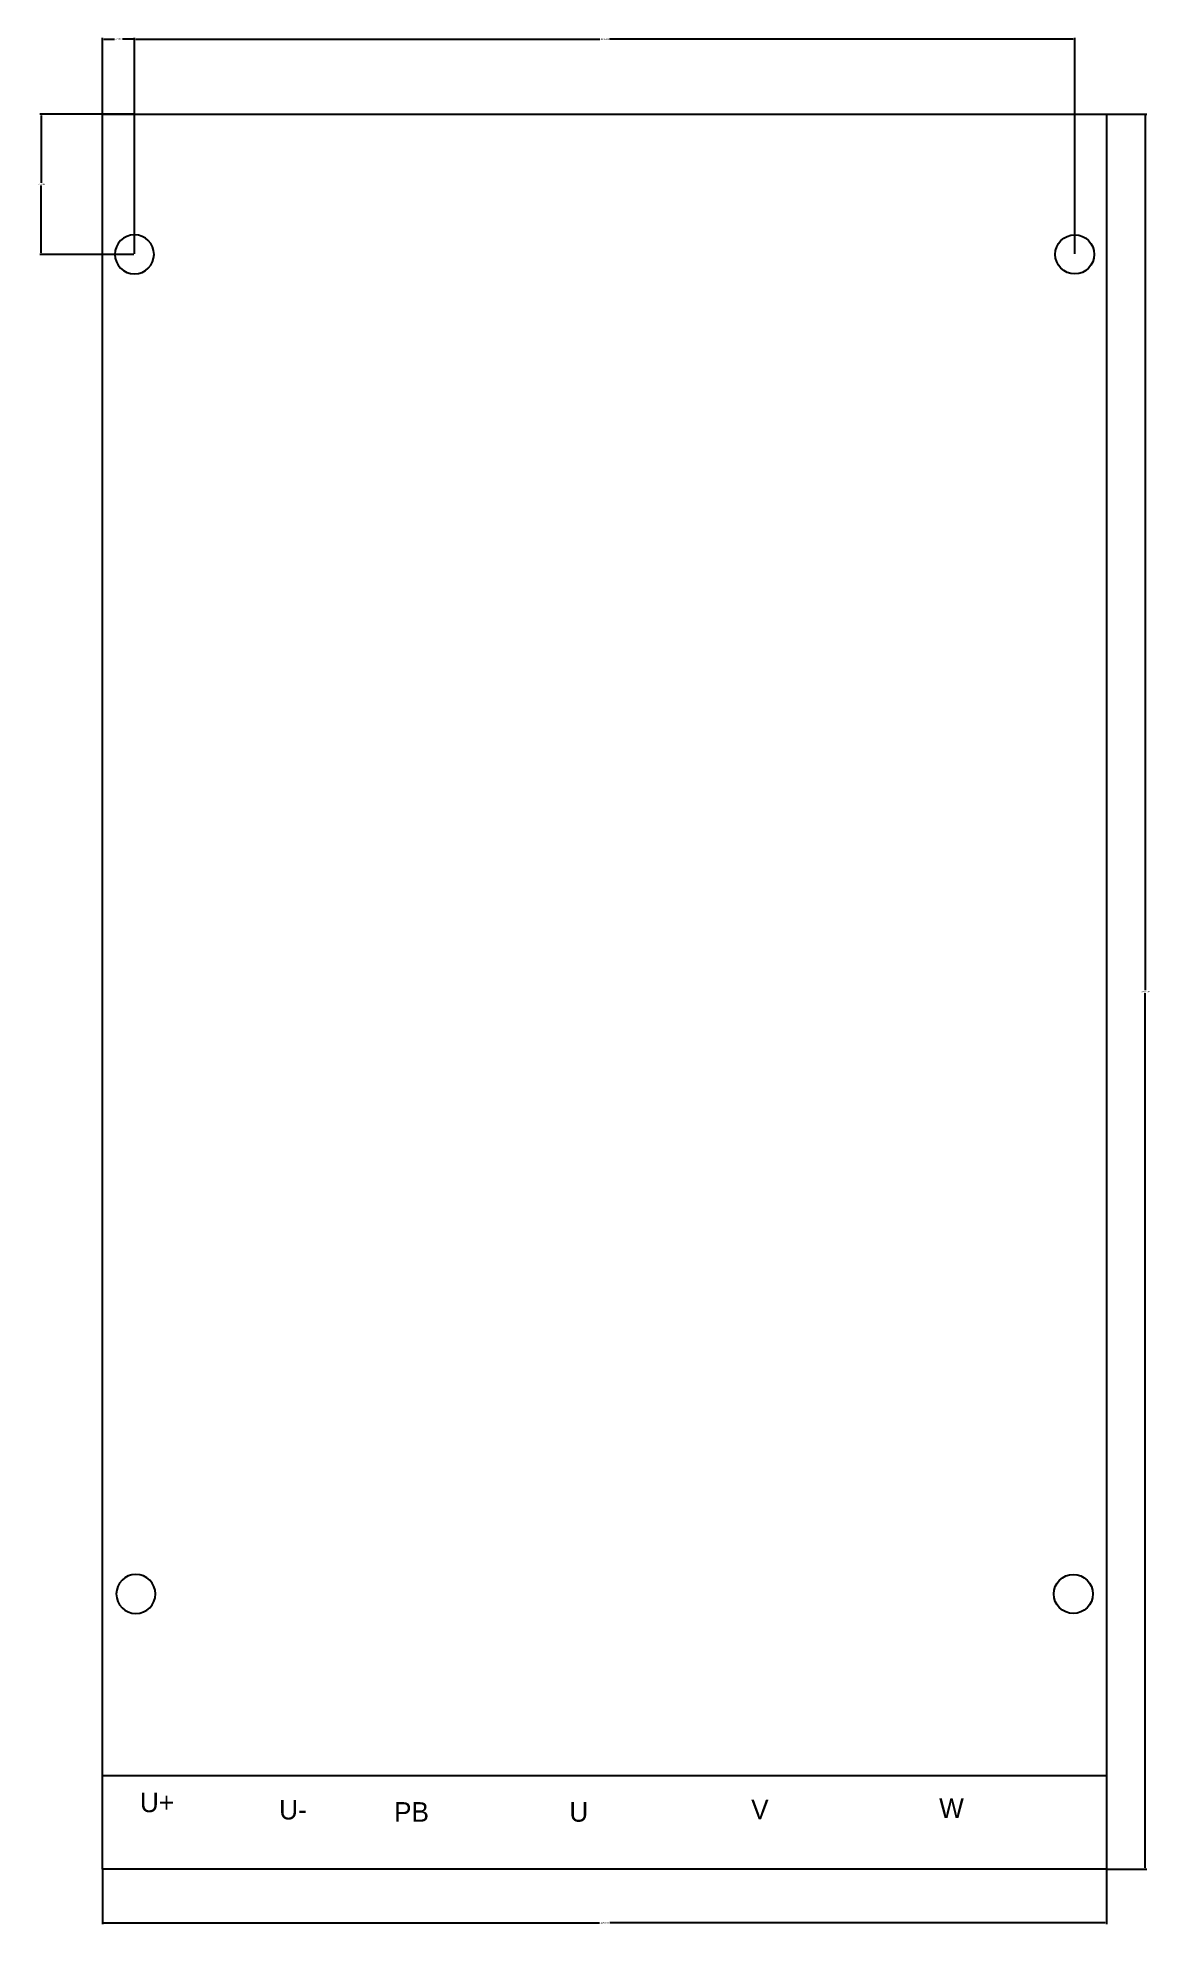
# Model space of a CAD drawing. Extents: x -8 to 134, y -7 to 234.
import ezdxf

# ---------------------------------------------------------------- set-up
doc = ezdxf.new("R2010")
doc.units = 0
doc.header["$MEASUREMENT"] = 0
doc.layers.get('0').update_dxf_attribs({"linetype": 'CONTINUOUS'})
doc.layers.get('Defpoints').update_dxf_attribs({"linetype": 'CONTINUOUS'})
doc.layers.add('OUTLINE', color=85, linetype='CONTINUOUS')
doc.dimstyles.get("Standard").update_dxf_attribs({"dimtxt": 0.18, "dimasz": 0.18, "dimexe": 0.18, "dimexo": 0.0625, "dimgap": 0.09, "dimtad": 0, "dimtih": 1, "dimtoh": 1, "dimdec": 4, "dimzin": 0, "dimdsep": 46, "dimtxsty": 'Standard', "dimcen": 0.09, "dimadec": 0, "dimazin": 0, "dimtfac": 1, "dimtdec": 4, "dimtofl": 0, "dimtmove": 0, "dimatfit": 3, "dimfxl": 1, "dimtolj": 1, "dimtzin": 0, "dimarcsym": 0})

# ---------------------------------------------------------------- blocks, each defined once
blk = doc.blocks.new('*D8')
at = {"color": 0, "linetype": 'Continuous', "lineweight": -2, "transparency": 16777216}
for p, q in [((0, -0.06), (0, -7.04)), ((128.3, -0.06), (128.3, -7.04)), ((0.18, -6.86), (63.51, -6.86)), ((128.12, -6.86), (64.8, -6.86))]:
    blk.add_line(p, q, dxfattribs=at)
at = {"color": 0, "linetype": 'Continuous', "transparency": 16777216}
for points in [[(0.18, -6.83), (0.18, -6.89), (0, -6.86)], [(128.12, -6.83), (128.12, -6.89), (128.3, -6.86)]]:
    blk.add_solid(points, dxfattribs=at)
at = {"layer": 'Defpoints', "color": 0, "linetype": 'Continuous', "transparency": 16777216}
for p in [(0, 0), (128.3, 0), (128.3, -6.86)]:
    blk.add_point(p, dxfattribs=at)
at = {"color": 0, "linetype": 'Continuous', "transparency": 16777216, "insert": (64.15, -6.86), "char_height": 0.18, "attachment_point": 5}
blk.add_mtext('\\A1;128.3000', dxfattribs=at)
blk = doc.blocks.new('*D9')
at = {"color": 0, "linetype": 'Continuous', "lineweight": -2, "transparency": 16777216}
for p, q in [((128.36, 224.21), (133.42, 224.21)), ((133.24, 224.03), (133.24, 112.28)), ((133.24, 0.18), (133.24, 111.92)), ((128.36, 0), (133.42, 0))]:
    blk.add_line(p, q, dxfattribs=at)
at = {"color": 0, "linetype": 'Continuous', "transparency": 16777216}
for points in [[(133.21, 224.03), (133.27, 224.03), (133.24, 224.21)], [(133.21, 0.18), (133.27, 0.18), (133.24, 0)]]:
    blk.add_solid(points, dxfattribs=at)
at = {"layer": 'Defpoints', "color": 0, "linetype": 'Continuous', "transparency": 16777216}
for p in [(128.3, 224.21), (128.3, 0), (133.24, 0)]:
    blk.add_point(p, dxfattribs=at)
at = {"color": 0, "linetype": 'Continuous', "transparency": 16777216, "insert": (133.24, 112.11), "char_height": 0.18, "attachment_point": 5}
blk.add_mtext('\\A1;224.2100', dxfattribs=at)
blk = doc.blocks.new('*D11')
at = {"color": 0, "linetype": 'Continuous', "lineweight": -2, "transparency": 16777216}
for p, q in [((4.08, 206.36), (4.08, 233.97)), ((4.26, 233.79), (63.54, 233.79)), ((124.04, 233.79), (64.77, 233.79)), ((124.22, 206.36), (124.22, 233.97))]:
    blk.add_line(p, q, dxfattribs=at)
at = {"color": 0, "linetype": 'Continuous', "transparency": 16777216}
for points in [[(4.26, 233.82), (4.26, 233.76), (4.08, 233.79)], [(124.04, 233.82), (124.04, 233.76), (124.22, 233.79)]]:
    blk.add_solid(points, dxfattribs=at)
at = {"layer": 'Defpoints', "color": 0, "linetype": 'Continuous', "transparency": 16777216}
for p in [(124.22, 233.79), (4.08, 206.3), (124.22, 206.3)]:
    blk.add_point(p, dxfattribs=at)
at = {"color": 0, "linetype": 'Continuous', "transparency": 16777216, "insert": (64.15, 233.79), "char_height": 0.18, "attachment_point": 5}
blk.add_mtext('\\A1;120.1481', dxfattribs=at)
blk = doc.blocks.new('*D12')
at = {"color": 0, "linetype": 'Continuous', "lineweight": -2, "transparency": 16777216}
for p, q in [((4.01, 224.21), (-8.02, 224.21)), ((-7.84, 224.03), (-7.84, 215.44)), ((-7.84, 206.48), (-7.84, 215.08)), ((4.01, 206.3), (-8.02, 206.3))]:
    blk.add_line(p, q, dxfattribs=at)
at = {"color": 0, "linetype": 'Continuous', "transparency": 16777216}
for points in [[(-7.87, 224.03), (-7.81, 224.03), (-7.84, 224.21)], [(-7.87, 206.48), (-7.81, 206.48), (-7.84, 206.3)]]:
    blk.add_solid(points, dxfattribs=at)
at = {"layer": 'Defpoints', "color": 0, "linetype": 'Continuous', "transparency": 16777216}
for p in [(-7.84, 224.21), (4.08, 224.21), (4.08, 206.3)]:
    blk.add_point(p, dxfattribs=at)
at = {"color": 0, "linetype": 'Continuous', "transparency": 16777216, "insert": (-7.84, 215.26), "char_height": 0.18, "attachment_point": 5}
blk.add_mtext('\\A1;17.9088', dxfattribs=at)
blk = doc.blocks.new('*D13')
at = {"color": 0, "linetype": 'Continuous', "lineweight": -2, "transparency": 16777216}
for p, q in [((0, 206.36), (0, 233.98)), ((0.18, 233.8), (1.51, 233.8)), ((3.9, 233.8), (2.56, 233.8)), ((4.08, 206.36), (4.08, 233.98))]:
    blk.add_line(p, q, dxfattribs=at)
at = {"color": 0, "linetype": 'Continuous', "transparency": 16777216}
for points in [[(0.18, 233.83), (0.18, 233.77), (0, 233.8)], [(3.9, 233.83), (3.9, 233.77), (4.08, 233.8)]]:
    blk.add_solid(points, dxfattribs=at)
at = {"layer": 'Defpoints', "color": 0, "linetype": 'Continuous', "transparency": 16777216}
for p in [(0, 233.8), (0, 206.3), (4.08, 206.3)]:
    blk.add_point(p, dxfattribs=at)
at = {"color": 0, "linetype": 'Continuous', "transparency": 16777216, "insert": (2.04, 233.8), "char_height": 0.18, "attachment_point": 5}
blk.add_mtext('\\A1;4.0759', dxfattribs=at)

msp = doc.modelspace()

# ---------------------------------------------------------------- linework, layer by layer
at = {"linetype": 'Continuous'}
msp.add_line((0, 11.96), (128.3, 11.96), dxfattribs=at)
at = {"layer": 'OUTLINE'}
msp.add_lwpolyline([(0, 0), (0, 224.21), (128.3, 224.21), (128.3, 0)], close=True, dxfattribs=at)
for points in [[(6.57594, 206.30124, 1), (1.57594, 206.30124, 1)], [(121.72406, 206.30124, -1), (126.72406, 206.30124, -1)], [(6.75848, 35.1559, 1), (1.75848, 35.1559, 1)], [(121.54152, 35.1559, -1), (126.54152, 35.1559, -1)]]:
    msp.add_lwpolyline(points, format="xyb", close=True, dxfattribs=at)

# ---------------------------------------------------------------- texts
at = {"linetype": 'Continuous', "char_height": 2.5, "attachment_point": 1}
for s, insert in [('U+', (4.7793, 9.78174)), ('U-', (22.56054, 8.85042)), ('PB', (37.24605, 8.55933)), ('U', (59.64872, 8.55871)), ('V', (82.87662, 8.88084)), ('W', (106.89661, 9.0419))]:
    msp.add_mtext_dynamic_manual_height_columns(s, width=1.3048646, gutter_width=1, heights=[0], dxfattribs=dict(at, insert=insert))

# ---------------------------------------------------------------- dimensions: what is measured, and where the dimension line sits
at = {"linetype": 'Continuous'}
for base, p1, p2, picture, middle in [((0, 233.79848), (4.07594, 206.30124), (0, 206.30124), '*D13', (2.03797, 233.79848)), ((124.22406, 233.7933), (4.07594, 206.30124), (124.22406, 206.30124), '*D11', (64.15, 233.7933)), ((128.3, -6.8632), (0, 0), (128.3, 0), '*D8', (64.15, -6.8632))]:
    dim = msp.add_linear_dim(base=base, p1=p1, p2=p2, dimstyle='Standard', dxfattribs=at)
    dim.commit()
    dim.dimension.update_dxf_attribs({"geometry": picture, "text_midpoint": middle})
for base, p1, p2, picture, middle in [((-7.84139, 224.21), (4.07594, 206.30124), (4.07594, 224.21), '*D12', (-7.84139, 215.25562)), ((133.23503, 0), (128.3, 224.21), (128.3, 0), '*D9', (133.23503, 112.105))]:
    dim = msp.add_linear_dim(base=base, p1=p1, p2=p2, angle=90, dimstyle='Standard', dxfattribs=at)
    dim.commit()
    dim.dimension.update_dxf_attribs({"geometry": picture, "text_midpoint": middle})

doc.saveas('drawing.dxf')
